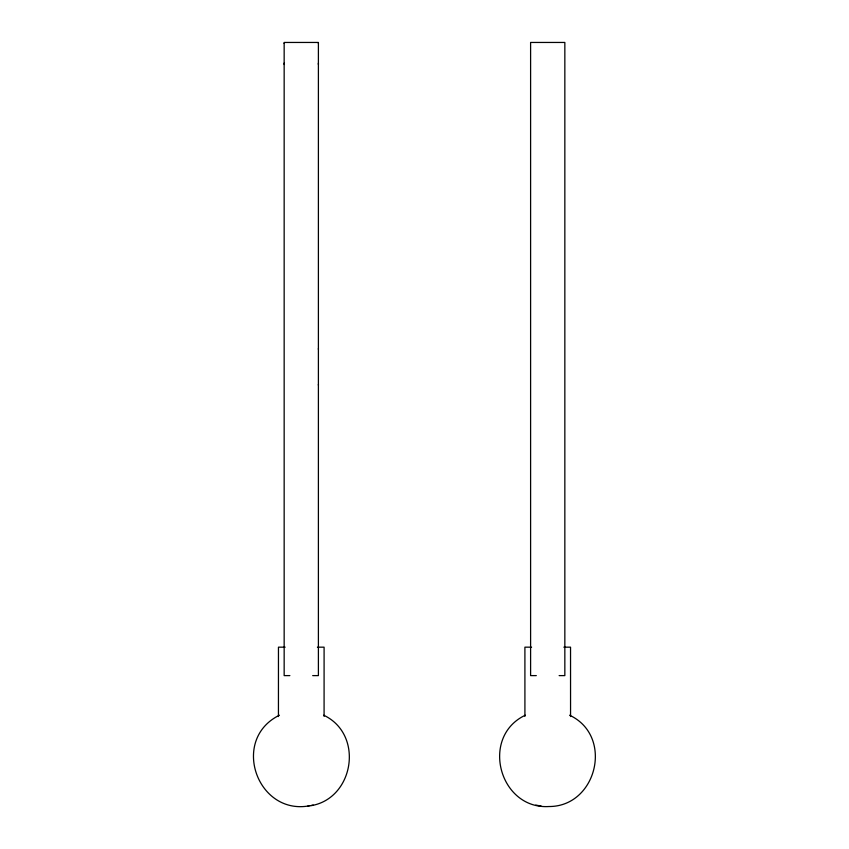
<?xml version="1.0" encoding="UTF-8"?>
<svg xmlns="http://www.w3.org/2000/svg" width="849" height="849" viewBox="0 0 849 849"><rect width="100%" height="100%" fill="white"/><g stroke="black" fill="none" stroke-linecap="round" stroke-linejoin="round"><path stroke-width="1.27" d="M278.44 716.556L278.461 647.171L285.147 647.171M284.16 43.119L284.16 675.613L289.87 675.613M318.396 43.119L318.396 675.613L312.687 675.613M324.085 716.354L324.095 647.171L317.42 647.171M279.385 715.229C230.27 739.49 257.056 815.22 309.036 805.871M525.298 715.208C479.643 736.932 499.477 809.532 548.9 806.529C596.9 806.741 614.071 736.019 569.615 715.229M307.784 806.104C353.386 801.785 365.463 734.947 323.702 715.208M311.35 805.425L313.207 805.075M531.58 647.171L524.905 647.171L524.915 716.354M563.853 647.171L570.539 647.171L570.56 716.556M536.313 675.613L530.604 675.613L530.604 42.45L564.84 42.45L564.84 675.613L559.13 675.613M535.793 805.075L541.216 806.104M318.396 43.437L318.396 42.45L284.16 42.45L284.16 43.437M318.396 63.102L318.396 64.503M318.396 348.621L318.396 349.247M318.396 384.512L318.396 385.128M284.16 63.102L284.16 64.503"/></g></svg>
